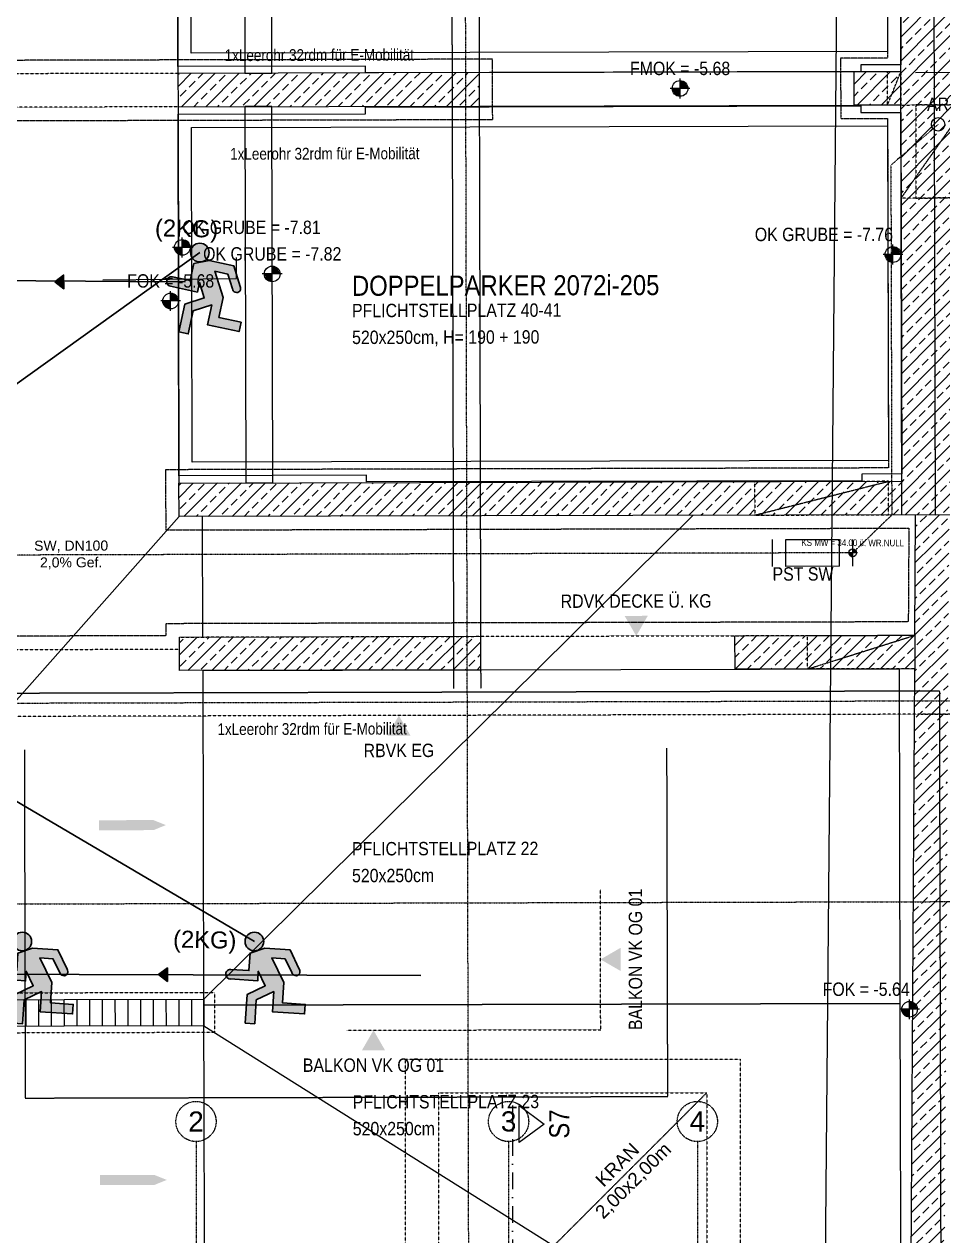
# Model space of a CAD drawing. Header units: millimetres. Extents: x -22184 to 119634, y -59962 to 51543.
# Drawn here: x 21642 to 28504, y -2190 to 6858 of the extents above; entities that cross this region are included whole.
import ezdxf
from ezdxf.enums import TextEntityAlignment as Align

# ---------------------------------------------------------------- set-up
doc = ezdxf.new("R2010")
doc.units = ezdxf.units.MM
for name, pattern in [('DASHDOT', [1, 0.5, -0.25, 0, -0.25]), ('HIDDEN2', [0.1875, 0.125, -0.0625]), ('STRICHPUNKT', [1, 0.5, -0.25, 0, -0.25]), ('STRICHPUNKTX2', [2, 1, -0.5, 0, -0.5])]:
    doc.linetypes.add(name, pattern=pattern)
for name, color, linetype in [('00-AUF---------M0', 8, 'Continuous'), ('00-TXT---------M0', 8, 'Continuous'), ('01-SCH-G00-Lkg-M0', 8, 'STRICHPUNKTX2'), ('01-SYM-G00-Lkg-M0', 8, 'Continuous'), ('01-TXT---------M0', 1, 'Continuous'), ('01-TXT---------PP', 1, 'Continuous'), ('01-TXT-G00-LKG-M0', 1, 'Continuous'), ('02-ANS-G00-LKG-M0', 8, 'Continuous'), ('02-ANS-G00-Lkg-Rigol', 8, 'Continuous'), ('02-AXO-G00-Lkg-M0', 8, 'STRICHPUNKT'), ('02-DIM-G00-LKG-ROHBAU', 8, 'Continuous'), ('02-FIL-G00-Lkg-STB', 8, 'Continuous'), ('02-HID-G00-LKG-M0', 8, 'HIDDEN2'), ('02-PKW-G00-LKG-M0', 8, 'Continuous'), ('02-TWA-G00-LKG-M0', 4, 'Continuous'), ('03-HID-G00-LKG-M0', 8, 'HIDDEN2'), ('03-SYM-G00-Lkg-M0', 8, 'Continuous'), ('07-SWK-G00-Lkg-M0', 34, 'STRICHPUNKT'), ('07-SWK-G00-Lkg-TXT', 34, 'Continuous'), ('07-SYM-G00-LKG-M0', 8, 'Continuous'), ('07-TXT---------M0', 8, 'Continuous')]:
    doc.layers.add(name, color=color, linetype=linetype)
doc.layers.add('00_HLP-G00-LKG-M0', color=6, linetype='Continuous', plot=False)
doc.layers.add('07_SYM-G00-LKG-HLP', color=6, linetype='Continuous', plot=False)
doc.layers.add('E_Bauangaben', color=242, linetype='Continuous', true_color=0xcb1042)
doc.styles.add('0.EG (1)$0$ERSTELLTER_STIL_2', font='ARIALN.TTF')
doc.styles.add('ARIAL', font='arial.ttf', dxfattribs={"width": 0.85})
doc.styles.get("Standard").update_dxf_attribs({"font": 'arial.ttf'})
doc.dimstyles.new('pp chromy&schneider', dxfattribs={"dimscale": 0.005, "dimtxt": 25, "dimasz": 10, "dimexe": 0, "dimexo": 0, "dimgap": 5, "dimtad": 1, "dimdec": 1, "dimlfac": 100, "dimrnd": 0.1, "dimzin": 9, "dimdsep": 46, "dimtxsty": 'ARIAL', "dimblk": 'c&s kote', "dimcen": 0, "dimse1": 1, "dimse2": 1, "dimclrd": 8, "dimclrt": 8, "dimadec": 0, "dimazin": 0, "dimtfac": 0.75, "dimtdec": 1, "dimtix": 1, "dimtmove": 2, "dimatfit": 0, "dimldrblk": 'NONE', "dimfxl": 1, "dimtolj": 1, "dimlwd": -1, "dimarcsym": 0})
pattern_1 = [(44.70755, (-35675.08, -41544.72), (-89.34302, 90.25976), []), (44.70755, (-35585.27, -41545.18), (-89.34302, 90.25976), [63.5, -31.75])]
pattern_2 = [(45.1423, (16398.9, 6975.42), (-90.0253, 89.5792), []), (45.1423, (16488.7, 6975.64), (-90.0253, 89.5792), [63.5, -31.75])]

# ---------------------------------------------------------------- blocks, each defined once
blk = doc.blocks.new('03-rar')
blk.add_circle((0, 0), 0.05)
at = {"layer": '01-TXT---------M0', "color": 8, "style": 'ARIAL', "width": 0.85}
blk.add_attdef('RR', text='', height=0.1, dxfattribs=at).set_placement((0, 0.1), align=Align.CENTER)
blk = doc.blocks.new('03-PST')
for p, q in [((0, -0.1), (0, 0.1)), ((0.1, -0.1), (0.1, 0.1)), ((0.1, 0.1), (0.5, 0.1)), ((0.5, -0.1), (0.5, 0.1)), ((0.6, -0.1), (0.6, 0.1)), ((0.5, -0.1), (0.1, -0.1))]:
    blk.add_line(p, q)
at = {"layer": '01-TXT---------M0', "color": 8, "style": 'ARIAL', "width": 0.85}
blk.add_attdef('KS', text='', height=0.1, dxfattribs=at).set_placement((0, 0.3), align=Align.TOP_LEFT)
blk = doc.blocks.new('01-HK1')
for p, q in [((-0.0005, -0.0742), (-0.0005, 0.0742)), ((0.0737, 0), (-0.0747, 0))]:
    blk.add_line(p, q)
blk.add_circle((-0.0005, 0), 0.0586)
for points in [[(-0.0005, 0.0586), (0.0409, 0.0414), (-0.0005, 0)], [(-0.0005, 0), (0.0581, 0), (0.0409, 0.0414)], [(-0.0591, 0), (-0.0419, -0.0414), (-0.0005, 0)], [(-0.0419, -0.0414), (-0.0005, -0.0586), (-0.0005, 0)]]:
    blk.add_solid(points)
at = {"layer": '01-TXT---------M0', "color": 8, "style": 'ARIAL', "width": 0.85}
blk.add_attdef('HEIGHT', text='', height=0.1, dxfattribs=at).set_placement((0, 0.2), align=Align.TOP_CENTER)
blk = doc.blocks.new('01-SQM')
at = {"layer": '01-TXT---------M0', "color": 1, "style": 'ARIAL', "width": 0.85}
blk.add_attdef('ROOM', (0, 0), '', height=0.15, dxfattribs=at)
blk.add_attdef('AREA', text='', height=0.1, dxfattribs=at).set_placement((0, -0.06), align=Align.TOP_LEFT)
at = {"layer": '01-TXT---------PP', "color": 1, "style": 'ARIAL', "width": 0.85}
blk.add_attdef('NR', text='', height=0.15, dxfattribs=at).set_placement((-0.1173, 0), align=Align.RIGHT)
blk.add_attdef('FLOOR', text='', height=0.1, dxfattribs=at).set_placement((0, -0.26), align=Align.TOP_LEFT)
blk = doc.blocks.new('schnittführung')
at = {"color": 4, "linetype": 'DASHDOT', "ltscale": 0.25}
blk.add_line((0.2375, -0.1378), (0.2375, 1.6622), dxfattribs=at)
blk.add_line((0.2375, -0.1378), (0.2375, 1.6622), dxfattribs=at)
blk.add_line((0.2375, -0.1378), (0.2375, 1.6622), dxfattribs=at)
at = {"color": 4}
blk.add_lwpolyline([(0.1875, 0.1378), (0.1875, -0.1378), (0, 0)], close=True, dxfattribs=at)
at = {"layer": '07-TXT---------M0', "color": 9, "style": 'ARIAL', "text_generation_flag": 6, "width": 0.85}
blk.add_attdef('SCHNITT', text='', height=0.15, rotation=270, dxfattribs=at).set_placement((-0.0373, 0), align=Align.CENTER)
blk = doc.blocks.new('01-hk4')
blk.add_lwpolyline([(0, 0, 0, 0.270625, 0), (0, 0.234375, 0.270625, 0.270625, 0)], format="xyseb")
at = {"layer": '00-TXT---------M0', "color": 8, "style": 'ARIAL', "width": 0.85}
blk.add_attdef('HEIGHT', text='', height=0.1, dxfattribs=at).set_placement((0, 0.35), align=Align.CENTER)
blk = doc.blocks.new('07_Doppelparker_2_250x520')
blk.add_lwpolyline([(5.4, -2.6), (5.1, -2.6), (5.1, -2.65), (1.4, -2.65), (1.4, -2.6), (0, -2.6), (0, 2.6), (1.4, 2.6), (1.4, 2.65), (5.1, 2.65), (5.1, 2.6), (5.4, 2.6), (5.4, -2.6)])
for points in [[(0.1, 2.5), (0.1, 0), (5.3, 0), (5.3, 2.5)], [(0.1, -2.5), (0.1, 0), (5.3, 0), (5.3, -2.5)]]:
    blk.add_lwpolyline(points, close=True)
blk = doc.blocks.new('07_Doppelparker_1_250x520')
blk.add_lwpolyline([(5.4, -1.35), (5.1, -1.35), (5.1, -1.4), (1.4, -1.4), (1.4, -1.35), (0, -1.35), (0, 1.35), (1.4, 1.35), (1.4, 1.4), (5.1, 1.4), (5.1, 1.35), (5.4, 1.35), (5.4, -1.35)])
blk.add_lwpolyline([(0.1, -1.25), (0.1, 1.25), (5.3, 1.25), (5.3, -1.25)], close=True)
blk = doc.blocks.new('c&s kote')
at = {"color": 8}
for p, q in [((0, -2), (0, 2)), ((0, 2), (0, -2)), ((-2, 0), (2, 0)), ((2, 0), (-2, 0))]:
    blk.add_line(p, q, dxfattribs=at)
blk.add_circle((0, 0), 0.5, dxfattribs=at)
blk = doc.blocks.new('*D352')
at = {"layer": '02-DIM-G00-LKG-ROHBAU', "color": 8, "transparency": 16777216}
blk.add_arc((10727.8, 11761.3), 475.9, 270.14832, 0.13628, dxfattribs=at)
at = {"layer": 'Defpoints', "color": 0, "transparency": 16777216}
for p in [(28402.9, 11805.2), (10727.8, 11761.3), (10727.8, 11761.3), (10966.7, 11349.8), (10748.5, 3401.4)]:
    blk.add_point(p, dxfattribs=at)
at = {"layer": '02-DIM-G00-LKG-ROHBAU', "color": 8, "transparency": 16777216, "xscale": 0.05, "yscale": 0.05, "zscale": 0.05}
for p, rotation in [((11203.7, 11762.5), 90.13929463889355), ((10728.9, 11285.4), 180.1453095548018)]:
    blk.add_blockref('c&s kote', p, dxfattribs=dict(at, rotation=rotation))
at = {"layer": '02-DIM-G00-LKG-ROHBAU', "color": 8, "transparency": 16777216, "insert": (11065.1, 11425.7), "char_height": 0.125, "attachment_point": 5, "rotation": 45.1423, "style": 'ARIAL'}
blk.add_mtext('\\A1;90.0°', dxfattribs=at)
blk = doc.blocks.new('_None')
blk = doc.blocks.new('*D363')
at = {"layer": '02-DIM-G00-LKG-ROHBAU', "color": 8, "transparency": 16777216}
blk.add_line((28300.9, 6498.5), (28681.4, 6499.5), dxfattribs=at)
at = {"layer": 'Defpoints', "color": 0, "transparency": 16777216}
for p in [(28681.4, 6499.5), (28301.5, 6254.8), (28682, 6255.8)]:
    blk.add_point(p, dxfattribs=at)
at = {"layer": '02-DIM-G00-LKG-ROHBAU', "color": 8, "transparency": 16777216, "xscale": 0.05, "yscale": 0.05, "zscale": 0.05}
for p, rotation in [((28300.9, 6498.5), 180.1395673077709), ((28681.4, 6499.5), 0.1395673077709505)]:
    blk.add_blockref('c&s kote', p, dxfattribs=dict(at, rotation=rotation))
at = {"layer": '02-DIM-G00-LKG-ROHBAU', "color": 8, "transparency": 16777216, "insert": (28490.9, 6589.4), "char_height": 0.125, "attachment_point": 5, "rotation": 0.13957, "style": 'ARIAL'}
blk.add_mtext('\\A1;38', dxfattribs=at)
blk = doc.blocks.new('*D392')
at = {"layer": '02-DIM-G00-LKG-ROHBAU', "color": 8, "transparency": 16777216}
blk.add_line((27754.3, 11811.1), (27607.3, -4334.3), dxfattribs=at)
at = {"layer": 'Defpoints', "color": 0, "transparency": 16777216}
for p in [(28402.9, 11805.2), (27607.3, -4334.3), (28255.8, -4340.3)]:
    blk.add_point(p, dxfattribs=at)
at = {"layer": '02-DIM-G00-LKG-ROHBAU', "color": 8, "transparency": 16777216, "xscale": 0.05, "yscale": 0.05, "zscale": 0.05}
for p, rotation in [((27754.3, 11811.2), 89.47803796490061), ((27607.3, -4334.3), 269.4780379649007)]:
    blk.add_blockref('c&s kote', p, dxfattribs=dict(at, rotation=rotation))
at = {"layer": '02-DIM-G00-LKG-ROHBAU', "color": 8, "transparency": 16777216, "insert": (27571.9, 4707.5), "char_height": 0.125, "attachment_point": 5, "rotation": 89.47804, "style": 'ARIAL'}
blk.add_mtext('\\A1;1614617.3', dxfattribs=at)
blk = doc.blocks.new('Fluchtwegpfeil')
at = {"lineweight": 30}
h = blk.add_hatch(color=100, dxfattribs=at)
h.dxf.hatch_style = 1
h.paths.add_polyline_path([(178497.6, 33031), (178497.6, 32977.4), (178562.6, 32977.4), (178563.3, 32977.9)])
h.paths.add_polyline_path([(178562.6, 32977.4), (178497.6, 32977.4), (178497.6, 32929.8)])
at = {"color": 100, "lineweight": 30}
blk.add_lwpolyline([(178563.3, 32977.9), (178497.6, 33031), (178497.6, 32929.8), (178563.3, 32977.9)], dxfattribs=at)
blk = doc.blocks.new('9809550')
at = {"color": 18, "lineweight": 30, "true_color": 0x000000}
for points in [[(423921.7, 99168.8), (423956.8, 99168.8), (423956.8, 99202.9), (423984.5, 99214.5), (424033.7, 99214.5), (424053.8, 99178.3)], [(424040.2, 99170.9), (424025.2, 99196.7), (423999.7, 99196.8), (424026.2, 99150.3), (424026.2, 99110.9), (424070.2, 99110.9), (424070.2, 99092.3), (424007.5, 99092.3), (424007.5, 99131.7), (423975, 99113.1), (423975, 99067), (423956.5, 99067), (423956.5, 99122.4), (423990.5, 99141.9), (423975.1, 99168.8), (423975.1, 99150.2), (423921.7, 99150.3)]]:
    blk.add_lwpolyline(points, dxfattribs=at)
blk.add_circle((423963.6, 99225.9), 18.1, dxfattribs=at)
for centre, radius, start, end in [((423921.7, 99159.5), 9.27, 89.9849, 270.0151), ((424047.8, 99173.1), 7.96, 195.7299, 41.4005)]:
    blk.add_arc(centre, radius, start, end, dxfattribs=at)
blk = doc.blocks.new('750298750')
h = blk.add_hatch(color=3)
h.paths.add_polyline_path([(426943.6, 99576.9), (426968.1, 99576.8), (426982.5, 99552, 1.25347), (426995.6, 99559.2), (426976.3, 99594), (426929, 99594), (426902.3, 99582.8), (426902.3, 99550), (426868.6, 99550, 1), (426868.6, 99532.2), (426919.9, 99532.1), (426919.9, 99550), (426934.8, 99524.1), (426902.1, 99505.4), (426902.1, 99452.1), (426919.8, 99452.1), (426919.8, 99496.4), (426951.1, 99514.3), (426951.1, 99476.4), (427011.4, 99476.4), (427011.4, 99494.3), (426969.1, 99494.3), (426969.1, 99532.2)])
h.paths.add_polyline_path([(426891.5, 99604.9, 1), (426926.3, 99604.9, 1)])
at = {"xscale": 0.9619413167778113, "yscale": 0.9619413167778113, "zscale": 0.9619413167778113}
blk.add_blockref('9809550', (19080.8, 4155.4), dxfattribs=at)

msp = doc.modelspace()

# ---------------------------------------------------------------- hatches: boundary and pattern name
at = {"layer": '02-ANS-G00-Lkg-Rigol'}
h = msp.add_hatch(dxfattribs=at)
h.set_pattern_fill('ANSI31', color=256, scale=30, angle=152.04654196, style=0)
h.set_pattern_definition([(90.1423, (16399.89, 6575.42), (-95.2497, -0.2366), [])])
h.paths.add_polyline_path([(22984.1407, -422.184), (22984.6375, -622.1834), (13583.5825, -645.5326), (13583.0858, -445.5332)])
at = {"layer": '02-FIL-G00-Lkg-STB'}
h = msp.add_hatch(dxfattribs=at)
h.set_pattern_fill('ANSI33', color=256, scale=20, angle=107.04654196, style=0)
h.set_pattern_definition(pattern_2)
h.paths.add_polyline_path([(28326.2806, 12265.059, -0.414213562), (28116.8028, 12054.538), (28427.0809, 12055.3087), (28449.0856, 3195.2977), (28567.2441, 3195.5911, -0.098647412), (28551.6201, 3276.1553, -0.414479837), (28762.8802, 3485.0797), (28763.9653, 3665.5322, -0.413947338), (28555.2308, 3876.6003, -0.414479837), (28766.4908, 4085.5246), (28767.5759, 4265.9771, -0.413947338), (28558.8415, 4477.0452, -0.414479837), (28770.1015, 4685.9695), (28771.1866, 4866.422, -0.413947338), (28562.4521, 5077.4901, -0.414479837), (28773.7122, 5286.4144), (28774.7973, 5466.867, -0.413947338), (28566.0628, 5677.935, -0.414479837), (28777.3228, 5886.8594), (28778.4079, 6067.3119, -0.413947338), (28569.6735, 6278.38, -0.414479837), (28780.9335, 6487.3043), (28782.0186, 6667.7568, -0.413947338), (28573.2841, 6878.8249, -0.414479837), (28784.5442, 7087.7492), (28785.6293, 7268.2018, -0.413947338), (28576.8948, 7479.2698, -0.414479837), (28788.1548, 7688.1942), (28789.2399, 7868.6467, -0.413947338), (28580.5055, 8079.7148, -0.414479837), (28791.7655, 8288.6391), (28792.8506, 8469.0916, -0.413947338), (28584.1161, 8680.1597, -0.414479837), (28795.3762, 8889.084), (28796.4613, 9069.5365, -0.413947338), (28587.7268, 9280.6046, -0.414479837), (28798.9868, 9489.5289), (28800.0719, 9669.9815, -0.413947338), (28591.3375, 9881.0495, -0.414479837), (28802.5975, 10089.9739), (28803.6826, 10270.4264, -0.413947338), (28594.9481, 10481.4945, -0.414479837), (28806.2082, 10690.4188), (28807.2933, 10870.8713, -0.413947338), (28598.5588, 11081.9394, -0.414479837), (28809.8188, 11290.8637), (28810.904, 11471.3162, -0.413947338), (28602.1695, 11682.3843, -0.414479845), (28813.4295, 11891.3087, 0.488594599)])
h = msp.add_hatch(dxfattribs=at)
h.set_pattern_fill('ANSI33', color=256, scale=20, angle=107.04654196, style=0)
h.set_pattern_definition(pattern_2)
h.paths.add_polyline_path([(28427.0809, 12055.3087), (28177.7025, 11804.6887), (28199.0864, 3194.678), (28449.0856, 3195.2977)])
h = msp.add_hatch(dxfattribs=at)
h.set_pattern_fill('ANSI33', color=256, scale=20, angle=107.04654196, style=0)
h.set_pattern_definition([(45, (-38841.91, -63860.26), (-89.80256, 89.80256), []), (45, (-38752.1, -63860.26), (-89.80256, 89.80256), [63.5, -31.75])])
h.paths.add_polyline_path([(25040.8761, 6496.8808), (22790.8824, 6491.2926), (22791.5033, 6241.2934), (25041.497, 6246.8815)])
h = msp.add_hatch(dxfattribs=at)
h.set_pattern_fill('ANSI33', color=256, scale=20, angle=107.04654196, style=0)
h.set_pattern_definition(pattern_2)
h.paths.add_polyline_path([(28191.4865, 6254.7051), (28190.8656, 6504.7037), (27840.8675, 6503.8345), (27841.4884, 6253.8358)])
h = msp.add_hatch(dxfattribs=at)
h.set_pattern_fill('ANSI33', color=256, scale=20, angle=107.04654196, style=0)
h.set_pattern_definition(pattern_2)
h.paths.add_polyline_path([(28199.0864, 3194.678), (28198.4654, 3444.7143), (22798.4831, 3431.3027), (22799.124, 3181.2928)])
h = msp.add_hatch(dxfattribs=at)
h.set_pattern_fill('ANSI33', color=256, scale=20, angle=107.04654196, style=0)
h.set_pattern_definition(pattern_1)
h.paths.add_polyline_path([(28551.1207, 3195.5511), (28449.0856, 3195.2977), (28301.1306, 3194.9309), (28301.1124, 3194.9301), (28295.7032, 2294.9418), (28294.1994, 2044.9373), (28263.1382, -3122.1759), (28261.6351, -3372.1762), (28255.8156, -4340.2557), (28258.1098, -4340.2557), (28507.0224, -4140.256)])
h = msp.add_hatch(dxfattribs=at)
h.set_pattern_fill('ANSI33', color=256, scale=20, angle=107.04654196, style=0)
h.set_pattern_definition([(45, (-38842.04, -63806.33), (-89.80256, 89.80256), []), (45, (-38752.24, -63806.33), (-89.80256, 89.80256), [63.5, -31.75])])
h.paths.add_polyline_path([(25051.3368, 2286.8838), (22801.3637, 2281.2956), (22801.9846, 2031.2964), (25051.9577, 2036.8846)])
h = msp.add_hatch(dxfattribs=at)
h.set_pattern_fill('ANSI33', color=256, scale=20, angle=107.04654196, style=0)
h.set_pattern_definition(pattern_1)
h.paths.add_polyline_path([(28295.7032, 2294.9418), (26951.3309, 2291.6028), (26951.9519, 2041.6036), (28294.1994, 2044.9373)])

# ---------------------------------------------------------------- linework, layer by layer
at = {"color": 4, "lineweight": 30}
for points in [[(17594.484, 5073.9229), (19529.1184, 2698.2296), (22954.1067, 5152.6255)], [(23361.4604, 7.7484), (19550.3768, 2251.4714)]]:
    msp.add_lwpolyline(points, dxfattribs=at)
at = {"color": 102, "lineweight": 30, "true_color": 0x21de37}
for points in [[(22845.4979, 4933.5946), (19494.1419, 4956.3253)], [(19498.6655, -230.8402), (24605.3848, -245.5992)]]:
    msp.add_lwpolyline(points, dxfattribs=at)
at = {"layer": '00-AUF---------M0'}
msp.add_lwpolyline([(22228.5129, 4950.2852), (23228.4778, 4958.6634), (23227.1483, 5114.8878)], dxfattribs=at)
at = {"layer": '00_HLP-G00-LKG-M0', "linetype": 'HIDDEN2', "ltscale": 2}
for points in [[(24852.3016, 1896.3987), (24826.9681, 12096.3673)], [(25026.9675, 12096.864), (25052.301, 1896.8953)], [(21643.4292, 1438.4275), (21649.8867, -1161.5645), (26449.8719, -1149.6428), (26443.4144, 1450.3492)]]:
    msp.add_lwpolyline(points, dxfattribs=at)
msp.add_lwpolyline([(28480.729, 1877.7994), (21280.7512, 1859.9169), (21300.6206, -6140.0584), (28500.5984, -6122.1759)], close=True, dxfattribs=at)
at = {"layer": '02-ANS-G00-LKG-M0'}
for points in [[(22777.7195, 11791.2767), (22790.8824, 6491.2926)], [(25040.8761, 6496.8808), (27840.8675, 6503.8345)], [(25041.497, 6246.8815), (27841.4884, 6253.8358)], [(22791.5033, 6241.2934), (22798.4821, 3431.3019)]]:
    msp.add_lwpolyline(points, dxfattribs=at)
at = {"layer": '02-ANS-G00-Lkg-Rigol'}
for points in [[(23490.875, 6493.0312), (23477.7116, 11793.0152), (23277.7122, 11792.5185), (23290.8756, 6492.5344)], [(23498.4868, 3433.0413), (23491.5082, 6243.032), (23291.5088, 6242.5352), (23298.4874, 3432.5445)], [(22984.1407, -422.184), (22984.6375, -622.1834), (13583.5825, -645.5326), (13583.0858, -445.5332)]]:
    msp.add_lwpolyline(points, close=True, dxfattribs=at)
for points in [[(19598.0648, -430.5939), (22799.1038, 3181.2651)], [(22977.4295, 2281.7329), (22975.19, 3181.6468)], [(22984.1407, -422.184), (26639.1128, 3190.8109)], [(22984.6375, -622.1834), (26971.8904, -3129.7037)]]:
    msp.add_lwpolyline(points, dxfattribs=at)
at = {"layer": '02-AXO-G00-Lkg-M0'}
for points in [[(24969.7122, -5113.4429), (24916.0396, 16496.6021)], [(4891.5708, 1746.8222), (31411.764, 1812.6901), (31411.764, 1812.6901)], [(4895.2963, 246.8269), (31415.4895, 312.6947), (31415.4895, 312.6947)], [(22925.5983, -1486.5576), (22925.5987, -36413.9994)], [(25260.598, -1486.5576), (25260.5984, -36413.9994)], [(26670.5983, -1486.5576), (26670.5987, -36413.9994)]]:
    msp.add_lwpolyline(points, dxfattribs=at)
for centre in [(22925.5983, -1336.5576), (25260.598, -1336.5576), (26670.5983, -1336.5576)]:
    msp.add_circle(centre, 150, dxfattribs=at)
at = {"layer": '02-FIL-G00-Lkg-STB'}
for points in [[(28449.0856, 3195.2977), (28572.4414, 3195.604)], [(28295.7032, 2294.9418), (28294.1994, 2044.9373)]]:
    msp.add_lwpolyline(points, dxfattribs=at)
at = {"layer": '02-HID-G00-LKG-M0', "color": 4}
msp.add_line((28834.4791, 1706.2473), (3534.2758, 1643.5669), dxfattribs=at)
at = {"layer": '02-HID-G00-LKG-M0', "ltscale": 0.5}
msp.add_lwpolyline([(28091.7352, 6154.4577), (28098.2174, 3544.4656), (22698.246, 3531.0541), (22699.3637, 3081.0453), (28250.5093, 3094.8047), (28246.2989, 2394.8194), (22701.1156, 2381.0469), (22701.3391, 2291.0577), (3636.4515, 2243.7065), (3636.7375, 3137.6131), (7721.9506, 3116.7611), (7748.7476, 8366.6927), (10386.2182, 8353.2304), (10399.3921, 3050.4677), (16279.3726, 3065.0718), (16278.2548, 3515.1086), (10848.2716, 3501.6222), (10828.0048, 11661.597), (28077.9512, 11704.4405), (28090.6176, 6604.4557), (27740.6194, 6603.5864), (27741.737, 6153.5884), (28091.7352, 6154.4577)], dxfattribs=at)
msp.add_lwpolyline([(14170.6612, 6569.8834), (14171.7789, 6119.8841), (25141.7451, 6147.1309), (25140.6274, 6597.1288)], close=True, dxfattribs=at)
at = {"layer": '02-HID-G00-LKG-M0'}
for points in [[(22790.8823, 6491.2934), (14270.9093, 6470.1321)], [(22791.5033, 6241.2941), (14271.5302, 6220.1321)], [(3538.0761, 2388.1069), (3536.4194, 2143.4577), (22801.5872, 2191.3063)], [(22801.5872, 2191.3063), (22801.3637, 2281.2956), (28295.7032, 2294.9418)], [(24048.6375, -655.6052), (25948.6316, -650.8862), (25946.0238, 399.1106)], [(19647.9404, -380.4699), (23064.0163, -371.9855), (23064.7614, -671.9845), (13613.7066, -695.458)]]:
    msp.add_lwpolyline(points, dxfattribs=at)
at = {"layer": '02-HID-G00-LKG-M0', "color": 4}
for points in [[(28191.4868, 6254.7051), (28091.6571, 6254.4578), (28091.0362, 6504.4564), (28191.0358, 6504.7048)], [(28191.4868, 6254.7051), (28682.0037, 6255.9234), (28677.6545, 5560.911), (28193.2126, 5559.7078)], [(28099.0867, 3194.4289), (28098.4657, 3444.4659), (27098.4688, 3441.9822), (27099.0885, 3191.9502), (28099.0867, 3194.4338)], [(28294.1994, 2044.9373), (27494.1995, 2042.9504), (27493.5786, 2292.9496), (28295.7032, 2294.9418), (28294.1994, 2044.9373)]]:
    msp.add_lwpolyline(points, close=True, dxfattribs=at)
for points in [[(28091.6571, 6254.4578), (28191.0358, 6504.7048)], [(28193.2126, 5559.7078), (28682.0037, 6255.9234)], [(27099.0885, 3191.9552), (28098.4657, 3444.4659)], [(27494.1995, 2042.9504), (28295.7032, 2294.9418)], [(28342.1516, 1705.0276), (28854.4793, 1706.3383)]]:
    msp.add_lwpolyline(points, dxfattribs=at)
at = {"layer": '02-PKW-G00-LKG-M0'}
for points in [[(22978.046, 2031.7337), (28178.0299, 2044.6488), (28184.2391, -455.3435), (22984.2552, -468.2586)], [(22984.2552, -468.2586), (28184.2391, -455.3435), (28190.4483, -2955.3358), (22990.4644, -2968.2509)]]:
    msp.add_lwpolyline(points, close=True, dxfattribs=at)
for points in [[(22201.2074, 875.8722, 75, 75, 0), (22451.2067, 876.4947, 200, 0, 0), (22701.2059, 877.1173, 0, 0, 0)], [(22207.7892, -1774.1196, 75, 75, 0), (22457.7884, -1773.4971, 200, 0, 0), (22707.7876, -1772.8745, 0, 0, 0)]]:
    msp.add_lwpolyline(points, format="xyseb", dxfattribs=at)
at = {"layer": '02-TWA-G00-LKG-M0'}
for p, q in [((25040.8761, 6496.8808), (22790.8824, 6491.2926)), ((22790.8824, 6491.2926), (22791.5033, 6241.2934)), ((22791.0562, 6421.2929), (22791.0562, 6421.2929)), ((22791.5033, 6241.2934), (25041.497, 6246.8815)), ((22798.4941, 3431.3027), (28198.4654, 3444.7143)), ((22799.124, 3181.2928), (22798.4832, 3431.265)), ((28449.0856, 3195.2977), (22799.115, 3181.2928)), ((28295.7032, 2294.9418), (28301.1124, 3194.9301)), ((28263.1382, -3122.1759), (28294.1994, 2044.9373))]:
    msp.add_line(p, q, dxfattribs=at)
for points in [[(28449.0856, 3195.2977), (28427.0809, 12055.3087)], [(28199.0864, 3194.6767), (28177.7025, 11804.6887)], [(25040.8761, 6496.8808), (25041.497, 6246.8822)], [(28191.4868, 6254.7051), (27841.4884, 6253.8358), (27840.8675, 6503.8345), (28192.9906, 6504.709)], [(28294.1994, 2044.9373), (26951.9519, 2041.6036), (26951.3309, 2291.6028), (28295.7032, 2294.9418)]]:
    msp.add_lwpolyline(points, dxfattribs=at)
msp.add_lwpolyline([(22801.3637, 2281.2956), (25051.3368, 2286.8838), (25051.9577, 2036.8846), (22801.9846, 2031.2964)], close=True, dxfattribs=at)
at = {"layer": '02-TWA-G00-LKG-M0', "linetype": 'HIDDEN2'}
for points in [[(24490.5983, -872.176), (26990.5983, -872.1759), (26990.5984, -3372.1759), (24490.5984, -3372.176)], [(24740.5983, -1122.176), (26740.5983, -1122.1759), (26740.5984, -3122.1759), (24740.5984, -3122.176)]]:
    msp.add_lwpolyline(points, close=True, dxfattribs=at)
msp.add_lwpolyline([(24740.5984, -3122.176), (26740.5983, -1122.1759)], dxfattribs=at)
at = {"layer": '03-HID-G00-LKG-M0'}
msp.add_lwpolyline([(28682.0037, 6255.9234), (28301.4869, 6254.9783), (28303.2131, 5559.981), (28657.6545, 5560.8613)], dxfattribs=at)
at = {"layer": '07-SWK-G00-Lkg-M0'}
for p, q in [((28116.2694, 5805.964), (28122.7558, 3192.4546)), ((28122.7558, 3192.4546), (27831.0894, 2910.6362)), ((27831.0894, 2910.6362), (16184.8338, 2879.0753))]:
    msp.add_line(p, q, dxfattribs=at)
msp.add_lwpolyline([(28469.0678, 6110.3946), (28116.2694, 5805.964)], dxfattribs=at)
at = {"layer": '07-SWK-G00-Lkg-TXT'}
msp.add_lwpolyline([(22142.6224, 3045.2246, 0, 0, 0), (21842.6235, 3044.4117, 50, 0, 0), (21692.6241, 3044.0053, 0, 0, 0)], format="xyseb", dxfattribs=at)

# ---------------------------------------------------------------- block references
at = {"color": 102, "lineweight": 30, "true_color": 0x21de37}
for p, xscale, yscale, zscale, rotation in [((-1733302.3703, -23475.6495), 4.006823643639402, 4.006823643639402, 4.006823643639402, 347.8007738619461), ((-1711898.6294, -283086.7974), 4.006823643639401, 4.006823643639401, 4.006823643639401, 356.141742750759), ((-1710164.9655, -283086.7974), 4.006823643639401, 4.006823643639401, 4.006823643639401, 356.141742750759)]:
    msp.add_blockref('750298750', p, dxfattribs=dict(at, xscale=xscale, yscale=yscale, zscale=zscale, rotation=rotation))
at = {"color": 100, "lineweight": 30}
for p, rotation in [((199884.317, 40767.4711), 180.9172833238366), ((201025.7449, 33719.9338), 180.3145876417571)]:
    msp.add_blockref('Fluchtwegpfeil', p, dxfattribs=dict(at, rotation=rotation))
at = {"layer": '01-SCH-G00-Lkg-M0'}
ref = msp.add_blockref('schnittführung', (25526.5907, -1355.4341), dxfattribs=dict(at, xscale=1000, yscale=1000, zscale=1000, rotation=180.000000685031))
ref.add_attrib('SCHNITT', 'S7', dxfattribs={"layer": '07-TXT---------M0', "color": 9, "height": 150, "rotation": 90.00000068, "style": 'ARIAL', "width": 0.85}).set_placement((25563.85, -1355.4341), align=Align.TOP_CENTER)
at = {"layer": '01-SYM-G00-Lkg-M0', "xscale": 1000, "yscale": 1000, "zscale": 1000, "rotation": 4.19880398926e-05}
for p, values in [((26541.6851, 6378.3477), {'HEIGHT': 'FMOK = -5.68'}), ((22736.5116, 4791.1527), {'HEIGHT': 'FOK = -5.68'})]:
    msp.add_blockref('01-HK1', p, dxfattribs=at).add_auto_attribs(values)
at = {"layer": '01-SYM-G00-Lkg-M0'}
ref = msp.add_blockref('01-HK1', (22823.925, 5191.297), dxfattribs=dict(at, xscale=1000, yscale=1000, zscale=1000, rotation=4.19833621904e-05))
ref.add_attrib('HEIGHT', 'OK GRUBE = -7.81', dxfattribs={"layer": '01-TXT---------M0', "color": 8, "height": 100, "rotation": 0.00004198, "style": 'ARIAL', "oblique": 360, "width": 0.85}).set_placement((22823.9249, 5391.297), align=Align.TOP_LEFT)
ref = msp.add_blockref('01-HK1', (28132.3442, 5138.224), dxfattribs=dict(at, xscale=1000, yscale=1000, zscale=1000, rotation=4.19833621904e-05))
ref.add_attrib('HEIGHT', 'OK GRUBE = -7.76', dxfattribs={"layer": '01-TXT---------M0', "color": 8, "height": 100, "rotation": 0.00004198, "style": 'ARIAL', "oblique": 360, "width": 0.85}).set_placement((28132.3441, 5338.224), align=Align.TOP_RIGHT)
ref = msp.add_blockref('01-HK1', (23495.1231, 4993.0375), dxfattribs=dict(at, xscale=1000, yscale=1000, zscale=1000, rotation=4.19833621904e-05))
ref.add_attrib('HEIGHT', 'OK GRUBE = -7.82', dxfattribs={"layer": '01-TXT---------M0', "color": 8, "height": 100, "rotation": 0.00004198, "style": 'ARIAL', "oblique": 360, "width": 0.85}).set_placement((23495.1229, 5193.0375), align=Align.TOP_CENTER)
ref = msp.add_blockref('01-hk4', (26214.174, 2289.772), dxfattribs=dict(at, xscale=-640.0000004476773, yscale=640.0000004059359, zscale=640.0000004327276, rotation=0.1423043893277143))
ref.add_attrib('HEIGHT', 'RDVK DECKE Ü. KG', dxfattribs={"layer": '00-TXT---------M0', "color": 8, "extrusion": (0, 0, -1), "height": 100, "rotation": 359.85769561, "style": 'ARIAL', "text_generation_flag": 2, "width": 0.85}).set_placement((-26213.5264, 2550.4926), align=Align.MIDDLE_CENTER)
ref = msp.add_blockref('01-hk4', (24440.76, 1695.3711), dxfattribs=dict(at, xscale=-640.0000004476776, yscale=640.0000004059359, zscale=640.0000004327276, rotation=180.1423044035199))
ref.add_attrib('HEIGHT', 'RBVK EG', dxfattribs={"layer": '00-TXT---------M0', "color": 8, "extrusion": (0, 0, -1), "height": 100, "rotation": 179.85769559, "style": 'ARIAL', "text_generation_flag": 4, "width": 0.85}).set_placement((-24441.4076, 1434.6504), align=Align.MIDDLE_CENTER)
ref = msp.add_blockref('01-hk4', (25947.3277, -125.8878), dxfattribs=dict(at, xscale=-640.0000004476773, yscale=640.0000004059359, zscale=640.0000004327276, rotation=270.0000006752735))
ref.add_attrib('HEIGHT', 'BALKON VK OG 01', dxfattribs={"layer": '00-TXT---------M0', "color": 8, "extrusion": (0, 0, -1), "height": 100, "rotation": 89.99999932, "style": 'ARIAL', "text_generation_flag": 4, "width": 0.85}).set_placement((-26208.0491, -125.8878), align=Align.MIDDLE_CENTER)
ref = msp.add_blockref('01-HK1', (28256.483, -498.5217), dxfattribs=dict(at, xscale=1000, yscale=1000, zscale=1000, rotation=4.19680567952e-05))
ref.add_attrib('HEIGHT', 'FOK = -5.64', dxfattribs={"layer": '01-TXT---------M0', "color": 8, "height": 100, "rotation": 0.00004197, "style": 'ARIAL', "width": 0.85}).set_placement((28256.4829, -298.5217), align=Align.TOP_RIGHT)
ref = msp.add_blockref('01-hk4', (24251.5047, -655.1013), dxfattribs=dict(at, xscale=-640.0000004476776, yscale=640.0000004059359, zscale=640.0000004327276, rotation=180.0000006742364))
ref.add_attrib('HEIGHT', 'BALKON VK OG 01', dxfattribs={"layer": '00-TXT---------M0', "color": 8, "extrusion": (0, 0, -1), "height": 100, "rotation": 179.99999932, "style": 'ARIAL', "text_generation_flag": 4, "width": 0.85}).set_placement((-24251.5047, -915.8228), align=Align.MIDDLE_CENTER)
at = {"layer": '01-TXT-G00-LKG-M0', "xscale": 1000, "yscale": 1000, "zscale": 1000, "rotation": 0.1423044199721713}
msp.add_blockref('01-SQM', (24090.6573, 4829.5159), dxfattribs=at).add_auto_attribs({'ROOM': 'DOPPELPARKER 2072i-205', 'AREA': 'PFLICHTSTELLPLATZ 40-41', 'FLOOR': '520x250cm, H= 190 + 190'})
at = {"layer": '01-TXT-G00-LKG-M0'}
ref = msp.add_blockref('01-SQM', (24090.1607, 810.0078), dxfattribs=dict(at, xscale=1000, yscale=1000, zscale=1000, rotation=0.1423043809927695))
ref.add_attrib('AREA', 'PFLICHTSTELLPLATZ 22', dxfattribs={"layer": '01-TXT---------M0', "color": 1, "height": 100, "rotation": 0.14230438, "style": 'ARIAL', "width": 0.85}).set_placement((24090.3097, 750.008), align=Align.TOP_LEFT)
ref.add_attrib('FLOOR', '520x250cm', dxfattribs={"layer": '01-TXT---------PP', "color": 1, "height": 100, "rotation": 0.14230438, "style": 'ARIAL', "width": 0.85}).set_placement((24090.8064, 550.0086), align=Align.TOP_LEFT)
ref = msp.add_blockref('01-SQM', (24095.8731, -1080.2194), dxfattribs=dict(at, xscale=1000, yscale=1000, zscale=1000, rotation=0.1423043475450914))
ref.add_attrib('AREA', 'PFLICHTSTELLPLATZ 23', dxfattribs={"layer": '01-TXT---------M0', "color": 1, "height": 100, "rotation": 0.14230435, "style": 'ARIAL', "width": 0.85}).set_placement((24096.0221, -1140.2192), align=Align.TOP_LEFT)
ref.add_attrib('FLOOR', '520x250cm', dxfattribs={"layer": '01-TXT---------PP', "color": 1, "height": 100, "rotation": 0.14230435, "style": 'ARIAL', "width": 0.85}).set_placement((24096.5189, -1340.2186), align=Align.TOP_LEFT)
at = {"layer": '02-PKW-G00-LKG-M0', "xscale": 1000, "yscale": 1000, "zscale": 1000}
for name, p, rotation in [('07_Doppelparker_2_250x520', (22784.301, 9141.2847), 0.1423043828748431), ('07_Doppelparker_1_250x520', (22794.9927, 4836.2977), 0.1423043863744755)]:
    msp.add_blockref(name, p, dxfattribs=dict(at, rotation=rotation))
at = {"layer": '03-SYM-G00-Lkg-M0', "xscale": 1000, "yscale": 1000, "zscale": 1000, "rotation": 0.1423044113740877}
msp.add_blockref('03-rar', (28469.0678, 6110.3946), dxfattribs=at).add_auto_attribs({'RR': 'AR'})
at = {"layer": '07-SYM-G00-LKG-M0'}
ref = msp.add_blockref('03-PST', (27231.7761, 2909.0125), dxfattribs=dict(at, xscale=1000, yscale=1000, zscale=1000, rotation=0.1552355895048616))
ref.add_attrib('KS', 'PST SW', dxfattribs={"layer": '01-TXT---------M0', "color": 8, "height": 100, "rotation": 0.15523559, "style": 'ARIAL', "width": 0.85}).set_placement((27231.9735, 2802.3119), align=Align.TOP_LEFT)
at = {"layer": '07_SYM-G00-LKG-HLP', "xscale": 499.9999999898427, "yscale": 500.0000000119286, "zscale": 500.0000000000001, "rotation": 359.7075500179063}
msp.add_blockref('01-HK1', (27831.0894, 2910.6362), dxfattribs=at).add_auto_attribs({'HEIGHT': 'KS MW = 34.00 ü. WR.NULL'})

# ---------------------------------------------------------------- texts
at = {"color": 3, "lineweight": 30, "char_height": 126.96738, "attachment_point": 1, "rotation": 358.73889307}
for insert in [(22620.5893, 5401.5194), (22756.0726, 90.5461)]:
    msp.add_mtext_dynamic_manual_height_columns('(2KG)', width=26879.974359, gutter_width=634.8369, heights=[0], dxfattribs=dict(at, insert=insert))
at = {"layer": '01-SYM-G00-Lkg-M0', "insert": (26137.9514, -1724.8229), "char_height": 100, "width": 1385.9, "attachment_point": 5, "rotation": 45.00000068}
msp.add_mtext('{\\fArial|b0|i0|c0|p34;KRAN\\P2,00x2,00m}', dxfattribs=at)
at = {"layer": '02-AXO-G00-Lkg-M0', "char_height": 150, "width": 303.3, "attachment_point": 5, "rotation": 0.00000439}
for s, insert in [('{\\fArial|b0|i0|c0|p34;2}', (22925.5983, -1336.5576)), ('{\\fArial|b0|i0|c0|p34;3}', (25260.598, -1336.5576)), ('{\\fArial|b0|i0|c0|p34;4}', (26670.5983, -1336.5576))]:
    msp.add_mtext(s, dxfattribs=dict(at, insert=insert))
at = {"layer": '07-SWK-G00-Lkg-TXT', "insert": (21992.9617, 2894.8185), "char_height": 75, "width": 799.3, "attachment_point": 5, "rotation": 0.11285}
msp.add_mtext('{\\fArial|b0|i0|c0|p34;SW, DN100\\P2,0% Gef.}', dxfattribs=at)
at = {"layer": 'E_Bauangaben', "color": 5, "lineweight": 140, "char_height": 87.794655, "attachment_point": 8, "rotation": 0.18845752, "style": '0.EG (1)$0$ERSTELLTER_STIL_2'}
for insert in [(23846.9813, 6583.2924), (23888.0407, 5846.9347), (23793.0783, 1550.2964)]:
    msp.add_mtext('\\A1;1xLeerohr 32rdm für E-Mobilität', dxfattribs=dict(at, insert=insert))

# ---------------------------------------------------------------- dimensions: what is measured, and where the dimension line sits
at = {"layer": '02-DIM-G00-LKG-ROHBAU'}
dim = msp.add_angular_dim_2l(base=(10966.7389, 11349.7831), line1=((10727.7567, 11761.3483), (28402.9045, 11805.2478)), line2=((10748.5196, 3401.3741), (10727.7567, 11761.3483)), dimstyle='pp chromy&schneider', override={"dimadec": 1}, dxfattribs=at)
dim.commit()
dim.dimension.update_dxf_attribs({"geometry": '*D352', "text_midpoint": (11065.0537, 11425.7226)})
dim = msp.add_linear_dim(base=(27607.2583, -4334.3472), p1=(28402.9045, 11805.2474), p2=(28255.8156, -4340.2557), angle=269.47803796, dimstyle='pp chromy&schneider', override={"dimzin": 8}, dxfattribs=at)
dim.commit()
dim.dimension.update_dxf_attribs({"geometry": '*D392', "text_midpoint": (27571.9418, 4707.4617), "dimtype": 161})
dim = msp.add_linear_dim(base=(28681.4091, 6499.4576), p1=(28301.4862, 6254.8266), p2=(28682.0027, 6255.7535), angle=0.13956731, text='38', dimstyle='pp chromy&schneider', override={"dimzin": 8}, dxfattribs=at)
dim.commit()
dim.dimension.update_dxf_attribs({"geometry": '*D363', "text_midpoint": (28490.9264, 6589.3584), "dimtype": 161})

doc.saveas('drawing.dxf')
